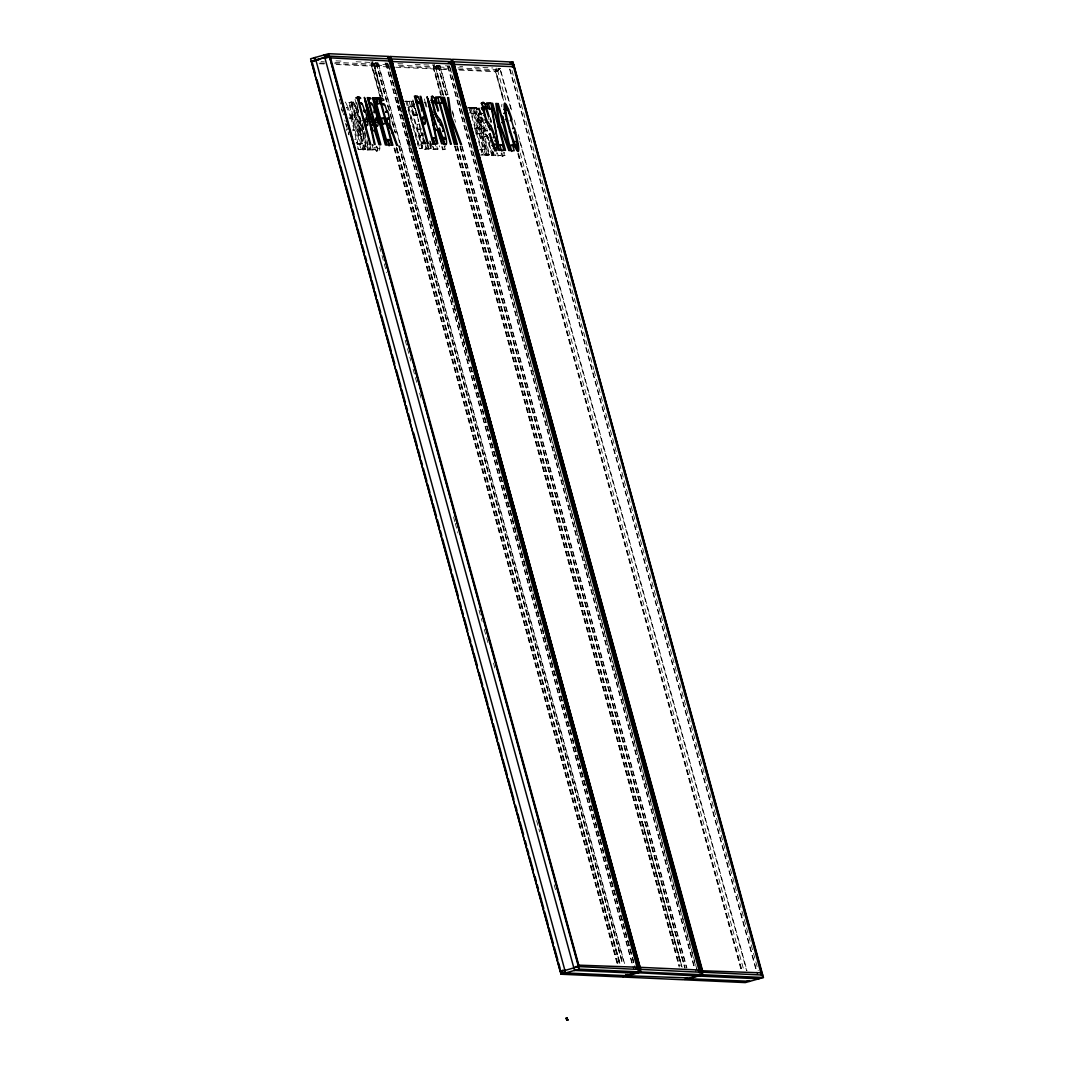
<?xml version="1.0" encoding="UTF-8"?>
<svg xmlns="http://www.w3.org/2000/svg" width="1074" height="1074" viewBox="0 0 1074 1074"><rect width="100%" height="100%" fill="white"/><g stroke="black" fill="none" stroke-linecap="round" stroke-linejoin="round"><path stroke-width="0.75" stroke-dasharray="5 3.75" d="M505.747 99.989L497.826 71.072L499.625 68.454M374.289 63.46L382.841 96.794M459.35 70.105L495.423 71.743L497.826 71.072L499.786 68.4L510.821 108.743M382.747 96.553L374.37 65.97L377.779 62.869L624.169 963.499M443.441 94.78L436.286 68.776L439.696 65.675L447.643 94.727M425.237 143.594L423.626 144.037A11.613 1.678 74.3 0 1 422.163 142.292L419.867 135.713A7.021 1.007 74.3 0 1 418.833 129.35L419.666 125.618A11.935 1.718 74.3 0 0 419.706 123.765M425.787 145.245A15.882 2.296 74.3 0 1 425.801 149.004A21.923 3.168 74.3 0 1 424.525 149.192A13.036 1.879 74.3 0 1 421.545 143.339A14.848 2.135 74.3 0 1 419.128 135.754A16.835 2.43 74.3 0 1 417.732 129.9A12.042 1.732 74.3 0 1 417.195 124.557L418.095 121.255A8.753 1.262 74.3 0 0 418.175 119.63M433.842 66.158L433.507 68.937L440.541 94.646M436.487 65.393L436.406 69.072L451.161 69.743M496.228 68.105L495.423 71.743L503.33 100.661M379.941 96.66L371.591 66.132L375.497 63.312M395.809 67.232L433.507 68.937L438.259 65.608L446.207 94.66M495.423 71.743L500.162 68.414L512.083 111.991M377.149 63.151L376.746 65.138L395.366 133.069M373.027 61.728L371.591 66.132L333.893 64.427M624.544 963.512L378.169 62.883L376.799 65.017L390.023 66.185M499.423 68.776L498.645 69.354L500.162 68.414M439.333 65.715L438.648 67.944L446.287 95.707M375.336 63.071L374.007 65.46L371.591 66.132M437.252 65.876L435.923 68.266L433.507 68.937M438.259 65.608L435.923 68.266L396.575 66.481M376.853 150.951L377.551 150.696L376.638 151.018A14.808 2.135 74.3 0 1 374.141 147.675A12.969 1.866 74.3 0 1 373.739 146.735M478.655 113.978L481.058 113.294M477.044 108.595L478.937 108.044M427.694 148.856L425.291 149.541M374.732 63.124L371.376 64.078L380.223 96.405M374.759 63.245L371.752 64.091L334.135 62.265M387.875 64.695L373.161 64.037L376.168 63.191M373.202 64.158L378.088 62.91M374.37 65.97L376.907 65.581M438.179 65.635L433.668 66.897L396.038 65.071M439.575 65.581L435.077 66.843L449.778 67.501M435.104 66.964L439.991 65.715M448.65 68.843L436.286 68.776M351.252 115.16L352.836 120.932L356.031 119.993L353.668 114.475L351.252 115.16L353.614 120.677L348.701 102.701L351.104 102.03L351.883 102.057L361.482 134.733L359.065 135.405L357.293 131.364L359.709 130.692L361.482 134.733M348.701 102.701L351.883 102.057M363.791 149.823L359.495 125.846L361.911 125.161L366.207 149.152L363.791 149.823L362.905 149.783L357.924 121.966L350.151 102.768L353.547 102.137L362.488 124.235M350.151 102.768L353.547 102.137M346.66 107.588L347.869 107.239A23.977 3.45 74.3 0 1 351.359 117.294A48.948 7.062 74.3 0 1 354.957 130.075A35.429 5.115 74.3 0 1 357.535 142.077A17.56 2.537 74.3 0 1 357.803 149.004M500.054 68.32L495.195 69.689L503.599 100.406M404.455 101.56L411.678 101.104L413.181 106.595L408.751 107.185L420.109 148.709L422.525 148.024L411.167 106.501L408.751 107.185M348.943 117.979L351.359 117.294M406.066 101.627L411.678 101.104M349.6 118.664L350.809 118.328A43.255 6.243 74.3 0 1 353.896 129.323A29.736 4.283 74.3 0 1 356.018 139.177A12.807 1.853 74.3 0 1 356.165 143.54M413.893 103.614A15.184 2.188 74.3 0 0 414.014 104.876A17.426 2.51 74.3 0 0 416.121 114.569L417.061 115.213L413.705 115.24A17.426 2.51 74.3 0 1 411.597 105.561A15.184 2.188 74.3 0 1 412.054 101.292L413.262 100.956M411.597 105.561L414.014 104.876M357.924 121.966L360.34 121.281L365.321 149.111L366.207 149.152M414.645 115.885L414.537 115.522A9.142 1.316 74.3 0 1 413.611 106.796L414.819 106.46M349.466 102.742L355.709 125.577L358.125 124.906M352.836 120.932L355.199 126.45L357.602 125.779L362.475 143.554L356.984 144.091L358.488 149.595L362.327 149.769L364.744 149.085L359.709 130.692M347.895 129.685L347.09 128.692M352.688 129.659L353.896 129.323M352.541 130.746L354.957 130.075M355.709 125.577L357.548 129.873L359.965 129.202M413.705 115.24L416.121 114.569M417.491 116.019A23.641 3.41 74.3 0 0 417.074 114.368L417.477 114.247M414.537 115.522L416.954 114.837A9.142 1.316 74.3 0 1 415.625 108.42M359.495 125.846L362.676 133.686L365.093 133.001M418.095 121.255L418.887 121.026M354.809 139.513L356.018 139.177M466.895 108.058L470.076 107.413L482.938 154.441L480.521 155.126M467.66 108.098L470.076 107.413M475.178 107.655L468.345 108.125L475.178 107.655L488.039 154.669L481.112 155.153L488.039 154.669M473.634 108.367L476.816 107.722L489.677 154.75L487.274 155.421L486.495 155.394L473.634 108.367L476.816 107.722M417.195 124.557L419.598 123.886A12.042 1.732 74.3 0 0 420.135 129.229A16.835 2.43 74.3 0 0 421.532 135.069A14.848 2.135 74.3 0 0 423.948 142.667A13.036 1.879 74.3 0 0 426.942 148.521A21.923 3.168 74.3 0 0 428.217 148.319A15.882 2.296 74.3 0 0 428.204 144.574M356.326 142.412L357.535 142.077M479.286 108.031A28.421 4.095 74.3 0 0 478.897 108.716L476.48 109.387A28.421 4.095 74.3 0 1 477.42 108.541L479.836 107.856M356.984 144.091L362.475 143.554M475.916 113.106L469.848 113.629L475.916 113.106L479.917 127.766L474.05 128.289L479.917 127.766M418.833 129.35L420.041 129.014M417.732 129.9L420.135 129.229M478.843 114.032L482.562 113.414L478.843 114.032A12.311 1.772 74.3 0 0 478.172 115.267A9.317 1.343 74.3 0 0 479.514 121.872L481.676 128.638A9.72 1.396 74.3 0 0 483.501 131.135L487.234 130.518L484.978 130.585L485.717 130.491M478.172 115.267L480.575 114.582A12.311 1.772 74.3 0 1 481.246 113.361M358.488 149.595L364.744 149.085M362.905 149.783L365.321 149.111M374.141 147.675L376.558 146.99A14.808 2.135 74.3 0 0 379.055 150.333L376.638 151.018A20.648 2.98 74.3 0 0 377.404 148.991A13.949 2.014 74.3 0 0 377.189 146.225M362.676 133.686L367.133 149.984L370.315 149.34L369.456 146.198M367.133 149.984L370.315 149.34M419.128 135.754L421.532 135.069M367.254 144.56L368.758 150.051L375.981 149.595L375.202 146.735M419.867 135.713L422.283 135.029A7.021 1.007 74.3 0 1 421.25 128.665M419.934 135.915L422.351 135.243L419.974 136.089M377.404 148.991L379.82 148.319A13.949 2.014 74.3 0 0 379.726 146.601M368.758 150.051L375.981 149.595M478.897 108.716L480.977 120.476C476.856 120.986 479.138 122.96 481.931 121.187A9.317 1.343 74.3 0 1 480.575 114.582M479.648 122.355L482.065 121.671L479.796 122.892M485.059 136.626L487.462 135.955A14.58 2.108 74.3 0 1 484.589 131.82A16.459 2.376 74.3 0 1 481.434 122.168L479.031 122.839A16.459 2.376 74.3 0 0 482.172 132.491A14.58 2.108 74.3 0 0 485.059 136.626L486.321 136.693L484.817 131.189M489.972 121.268L491.167 120.932L490.549 118.502M490.12 122.221L491.422 121.845M422.163 142.292L424.579 141.607M421.545 143.339L423.948 142.667M412.859 99.909L424.861 143.809L427.277 143.124M481.676 128.638L484.092 127.954A9.72 1.396 74.3 0 0 485.918 130.451L483.501 131.135M406.871 100.875L408.375 106.38L410.389 106.474L407.986 107.145L419.343 148.668L422.525 148.024M475.554 133.78L481.421 133.27L485.77 149.138L480.857 149.702M482.172 132.491L484.589 131.82M424.525 149.192L428.217 148.319M476.708 133.834L481.421 133.27M427.103 144.252L428.177 149.071L431.386 148.427L429.613 140.64M428.177 149.071L431.386 148.427M430.338 141.432L432.849 149.286L440.098 148.83L439.239 145.688M432.849 149.286L440.098 148.83M441.723 146.588L442.582 149.729L445.764 149.085L444.904 145.943M442.582 149.729L445.764 149.085M490.549 142.144L489.341 142.48A13.949 2.014 74.3 0 0 489.811 143.822M479.608 149.648L485.77 149.138M486.495 155.394L489.677 154.75M478.923 108.608L491.798 155.636L494.98 154.992M491.798 155.636L496.067 155.032L492.859 155.676L491.046 147.568M497.531 155.891L500.752 155.247L497.531 155.891L496.537 152.763M501.128 152.964L501.988 156.092L505.169 155.448L504.324 152.32M501.988 156.092L505.169 155.448M487.462 135.955L486.321 136.022L487.153 135.982M335.987 60.856L343.197 61.178M356.152 61.768L373.43 62.547M384.948 63.071L387.821 63.205M397.904 63.661L403.663 63.916M415.182 64.44L433.896 65.286M445.415 65.809L449.738 66.011M459.82 66.467L462.693 66.601M474.211 67.125L492.939 67.971M321.059 61.674L324.321 61.822M457.954 67.877L495.584 69.703L503.988 100.419M319.904 63.004L324.831 63.232M334.658 63.675L374.007 65.46L376.343 62.802L395.326 132.209M458.491 69.286L497.826 71.072M319.139 63.755L325.69 64.051M374.49 66.266L389.244 66.937M424.055 102.446L424.821 102.486L426.109 107.185M477.42 108.541L478.642 108.595L480.145 114.086M411.167 106.501L413.181 106.595M468.814 112.783L470.519 112.864L469.016 107.373M424.861 143.809L425.626 143.835L422.632 132.867M371.913 145.084L372.718 145.111M419.343 148.668L420.109 148.709M482.172 154.414L482.938 154.441M423.331 133.78L422.391 133.136A12.056 1.745 74.3 0 1 422.861 134.921M357.602 125.779L353.668 114.475M401.461 111.548L397.286 101.238L396.306 101.184L404.079 120.382M352.567 102.097L360.34 121.281M361.911 125.161L364.032 130.384M351.131 102.822L360.676 126.383L354.272 102.956L355.038 102.997L367.899 150.011M358.635 111.548L355.991 103.037M497.316 152.79L498.336 155.931M432.634 146.185L433.654 149.326L436.259 148.655L434.755 143.151M480.977 120.476L481.434 122.168M511.989 70.548L593.747 369.389M594.177 371L758.217 970.56M509.975 69.139L757.694 974.601M509.6 69.112L757.304 974.588M514.298 120.06L516.057 126.517M518.272 134.586L746.994 970.654M519.655 141.03L746.605 970.641M520.246 153.005L743.973 970.802M518.581 153.783L741.516 968.708M518.192 153.77L741.141 968.681M517.829 153.689L741.114 969.876M503.545 152.28L504.404 155.421M501.907 152.991L502.766 156.133M493.342 151.823L494.201 154.951M480.132 110.206L492.563 155.663M476.051 107.695L488.912 154.71M474.399 108.407L487.274 155.421M472.761 108.326L485.623 155.354M473.5 113.79L477.5 128.45M479.004 133.941L483.354 149.823M476.467 127.618L477.97 133.109M470.761 107.454L472.265 112.945M482.025 148.977L483.528 154.468M469.311 107.387L481.743 152.844M474.695 128.142L476.198 133.632M450.073 67.743L490.066 213.954M490.509 214.907L573.14 517.614M573.529 518.339L696.717 968.654M449.509 66.387L614.65 670.042M615.536 673.264L697.214 971.863M448.073 66.333L695.777 971.795M447.683 66.306L694.516 968.56M448.019 94.74L440.072 65.689L438.823 68.387M452.436 110.89L455.537 122.181M462.156 146.4L686.904 967.942M452.503 112.475L454.262 118.932M461.766 146.373L686.514 967.916M460.33 146.306L685.078 967.849M460.357 147.125L684.997 968.372M445.817 94.646L437.87 65.595L433.278 66.883L441.239 95.989M459.954 146.292L684.259 966.224M457.443 146.051L682.111 967.204M435.494 66.977L443.455 96.083M457.162 146.212L681.628 966.399M434.406 64.4L443.065 96.069M456.786 146.185L681.05 965.956M432.97 64.333L441.629 96.002M455.336 146.131L679.6 965.888M454.96 146.104L679.224 965.875M454.597 146.064L679.211 967.07M444.139 145.916L444.998 149.044M442.501 146.628L443.347 149.756M436.823 146.373L437.682 149.501M433.091 146.588L433.842 149.326M429.667 140.922L430.526 144.064M409.261 101.775L421.76 147.997M405.811 100.835L418.256 146.292M388.426 65.219L428.164 210.477M428.607 212.102L469.66 362.207M470.989 367.039L511.613 515.533M512.056 517.144L553.123 667.249M553.996 670.485L594.62 818.965M595.506 822.201L635.687 969.084M387.727 63.326L428.164 211.148M428.593 212.746L469.915 363.777M470.801 366.999L634.398 964.949M387.593 63.581L428.217 212.075M428.66 213.686L469.727 363.791M470.6 367.026L635.298 969.057M386.157 63.527L633.861 968.99M385.767 63.5L633.485 968.976M398.857 145.124L622.732 963.432M398.884 145.916L622.652 963.955M375.954 62.789L388.318 107.977M391.849 120.892L394.95 132.183M398.924 146.708L622.343 963.418M396.856 148.078L415.813 217.297M396.91 148.199L620.195 964.398M373.577 64.171L382.425 96.512M396.427 147.393L619.711 963.593M372.49 61.594L382.035 96.499M396.199 148.239L619.134 963.15M371.054 61.527L380.599 96.432M394.762 148.172L618.141 964.707M394.373 148.158L617.751 964.694M394.01 148.078L617.295 964.264M372.007 144.547L373.564 150.266M369.671 143.876L371.174 149.38M356.675 102.594L358.394 108.863M362.26 122.973L369.55 149.299M355.051 99.426L367.496 144.883M351.104 102.03L356.031 119.993M357.548 129.873L359.065 135.405M357.293 131.364L362.327 149.769M355.199 126.45L360.058 144.238M359.401 143.419L360.904 148.91M339.263 99.211L343.653 115.28M345.855 123.322L348.929 134.559M379.699 247.033L386.721 272.742M405.193 340.216L410.899 361.106M413.101 369.134L417.491 385.204M419.692 393.232L421.451 399.662M453.537 516.956L454.852 521.776M455.295 523.374L457.927 533.013M479.031 610.139L482.105 621.39M484.307 629.418L488.697 645.487M493.53 663.155L495.289 669.585M536.611 820.617L539.685 831.867M554.184 884.882L555.943 891.313M642.99 824.214L681.681 965.808M581.074 821.409L620.208 964.613M492.59 151.045L493.651 155.717M427.908 144.44L428.969 149.111M425.801 102.205L426.902 107.064M424.418 98.942L426.23 107.038M486.697 128.115L487.421 131.364M429.506 143.58L430.593 148.4M407.368 133.847L409.946 148.252L409.06 148.212L404.965 125.296M490.482 117.482L491.301 122.342M425.653 143.204A11.613 1.678 74.3 0 1 424.874 142.157M423.612 138.331A12.056 1.745 74.3 0 1 424.163 142.345A12.821 1.853 74.3 0 1 423.626 144.037M412.054 101.292A14.472 2.081 74.3 0 1 413.611 102.822M414.134 103.802A14.472 2.081 74.3 0 1 414.698 105.01M413.611 106.796A10.378 1.49 74.3 0 1 414.819 108.098M415.128 108.716A7.411 1.074 74.3 0 1 416.121 111.253M416.457 112.26A7.411 1.074 74.3 0 1 417.074 114.368M425.371 142.56A20.299 2.927 74.3 0 1 425.653 144.131M489.1 119.885A9.317 1.343 74.3 0 1 488.643 117.616M346.459 126.423A43.242 6.243 74.3 0 1 345.774 123.872M345.116 121.335A43.242 6.243 74.3 0 1 344.794 120.073M379.82 148.319A20.648 2.98 74.3 0 1 379.055 150.333M376.558 146.99A12.969 1.866 74.3 0 1 376.142 146.064M350.809 118.328A18.271 2.631 74.3 0 0 348.151 110.703A12.297 1.772 74.3 0 0 346.459 107.293M345.264 102.003A17.224 2.484 74.3 0 1 347.869 107.239M373.309 145.702A12.969 1.866 74.3 0 1 372.879 144.587M341.868 110.783A23.977 3.45 74.3 0 1 341.586 109.212M346.741 130.478A48.934 7.062 74.3 0 1 346.352 129.122M349.037 134.935A29.736 4.283 74.3 0 1 348.486 133.257M343.599 114.811A18.271 2.631 74.3 0 1 343.371 113.575M488.576 140.13A20.205 2.913 74.3 0 1 487.126 135.217M481.796 115.012A13.774 1.987 74.3 0 1 481.233 112.824M483.354 120.261A14.217 2.054 74.3 0 1 482.548 117.684M485.904 126.45A13.398 1.933 74.3 0 1 485.26 125.175M484.562 123.577A13.398 1.933 74.3 0 1 484.199 122.664M488.737 137.928A19.198 2.766 74.3 0 1 488.388 136.854M501.719 106.809A17.224 2.484 74.3 0 1 502.001 104.205M376.048 62.789L374.96 63.675L376.155 62.789M437.964 65.595L436.876 66.481L438.058 65.595M499.88 68.4L498.779 69.286L499.974 68.4"/><path stroke-width="1.5" d="M637.795 970.023L388.493 58.694M640.453 969.204L391.58 59.486M699.711 972.829L450.409 61.5M761.627 975.635L513.52 66.655L511.64 63.769M578.242 967.325L578.577 964.533L330.685 58.372L328.926 55.996M702.06 972.937L702.409 970.144L453.497 62.305M699.349 971.03L699.51 970.023L640.493 967.338L639.527 968.318M637.446 968.224L637.594 967.218L578.094 965.137M637.07 971.661L635.003 973.178L574.536 970.426L324.093 54.989L327.127 55.069M698.986 974.467L696.919 975.984L636.278 972.641M760.875 974.266L761.426 972.829L701.926 970.748M437.95 111.038L438.541 110.461A17.426 2.51 74.3 0 0 435.332 100.728A15.184 2.188 74.3 0 0 432.513 96.311L431.305 96.647M491.905 145.312L495.45 144.238A16.835 2.43 74.3 0 1 494.322 144.641A11.196 1.611 74.3 0 1 492.187 140.372A19.198 2.766 74.3 0 1 490.147 133.968L489.543 134.545A20.205 2.913 74.3 0 0 491.758 141.808A13.949 2.014 74.3 0 0 494.456 148.4A20.648 2.98 74.3 0 0 496.363 150.535L495.154 150.87M639.057 971.755L636.452 973.232M700.973 974.561L698.355 976.038L698.019 974.83M313.662 61.567L316.065 60.063M313.689 58.358L315.165 57.499L565.609 972.937L626.075 975.675L625.739 974.467M760.311 977.931L758.835 978.79L698.355 976.038M576.295 966.385L574.026 967.875M699.322 972.467L700.114 971.997M576.376 969.594L574.536 970.426M315.514 60.104L318.709 60.063M567.542 1019.763L567.394 1020.152A38.382 36.234 82.4 0 0 567.059 1019.145L567.099 1020.206A32.918 2.417 -26 0 1 567.206 1020.193A38.53 2.819 -26 0 0 567.327 1020.125L566.267 1018.313L567.126 1018.179A38.53 2.86 -26.5 0 1 567.072 1018.098L567.126 1018.179A29.387 23.534 71.1 0 1 567.367 1019.172L566.75 1019.803M566.562 1019.132L567.314 1019.172A32.784 30.945 82.4 0 0 567.099 1018.259C564.709 1017.803 569.475 1019.119 566.803 1020.287A38.382 38.288 32.3 0 1 566.602 1019.28A38.382 38.302 27.5 0 1 566.32 1018.3L566.75 1018.192A38.382 36.127 82.3 0 1 566.965 1019.172L567.179 1019.454M567.193 1018.676L566.387 1018.394L567.112 1018.179L566.629 1019.36M567.663 1020.139L566.79 1020.206L567.005 1018.837M421.948 110.166L422.753 109.937A19.251 2.779 74.3 0 0 420.578 102.795A11.613 1.678 74.3 0 0 418.122 97.17A13.506 1.947 74.3 0 0 417.209 96.324L415.477 96.19L416.967 101.641L418.283 101.708A12.875 1.853 74.3 0 1 419.639 103.01A8.324 1.195 74.3 0 1 421.813 109.28L421.411 109.387M328.684 53.7L310.587 58.788L561.017 974.225L621.497 976.964L639.594 971.889L389.15 56.439L328.684 53.7L579.114 969.137L639.594 971.889M311.245 61.231L329.356 56.143L389.822 58.882M387.593 57.352L390.6 56.506L451.067 59.245L701.51 974.695L683.4 979.77L622.933 977.031L641.03 971.943L701.51 974.695M391.392 61.513L451.604 63.849L451.026 63.312M448.382 62.641L451.738 61.688L391.258 58.949M448.771 62.654L451.765 61.809L700.423 972.104M450.167 62.601L453.174 61.755L513.654 64.494M450.207 62.722L453.59 61.889L702.624 972.212M453.295 64.319L513.52 66.655L512.942 66.118M355.682 97.909L359.32 97.278A28.421 4.095 74.3 0 1 360.757 98.244L358.34 98.915A28.421 4.095 74.3 0 0 358.058 98.607M358.112 97.613L359.32 97.278M368.315 98.083L369.523 97.747A28.421 4.095 74.3 0 1 370.946 98.701L368.543 99.385A28.421 4.095 74.3 0 0 367.751 98.633M359.293 103.238L360.904 102.782A12.311 1.772 74.3 0 1 362.274 104.111A9.317 1.343 74.3 0 1 364.556 110.756L363.75 110.984M373.228 98.701L378.598 98.15L380.102 103.654L376.45 103.48L380.451 118.14L383.915 118.301L385.418 123.792L381.955 123.631L386.304 139.513L390.05 139.687L391.554 145.178L387.043 144.977L374.182 97.949L378.598 98.15M381.995 98.311L379.578 98.983A18.862 2.725 74.3 0 1 381.458 100.849L383.874 100.177A18.862 2.725 74.3 0 0 381.995 98.311L380.33 98.231L381.834 103.722L383.552 103.802A10.847 1.571 74.3 0 1 384.693 104.984A7.424 1.074 74.3 0 1 386.882 111.078M361.468 104.326L362.274 104.111M509.975 62.896L512.983 62.05L763.413 977.501L745.316 982.589L684.85 979.837L702.946 974.749L763.413 977.501M369.496 103.695L371.107 103.238A12.311 1.772 74.3 0 1 372.477 104.567A9.317 1.343 74.3 0 1 374.745 111.213L374.343 111.334M371.671 104.796L372.477 104.567M512.311 67.004L513.52 66.655M381.941 104.259L383.552 103.802M363.522 110.555L365.133 110.098L364.422 111.884M383.888 105.212L384.693 104.984M415.396 96.835L417.209 96.324M364.784 112.018L365.59 111.79A16.459 2.376 74.3 0 1 367.711 121.402A14.58 2.108 74.3 0 1 367.053 125.376L365.845 125.712M415.061 97.116A13.506 1.947 74.3 0 1 415.705 97.841L418.122 97.17M374.128 110.904L375.457 111.025L374.37 111.817M374.222 112.461L374.88 111.696M374.182 112.703L375.793 112.26A16.459 2.376 74.3 0 1 377.914 121.859A14.58 2.108 74.3 0 1 377.256 125.833L376.048 126.182M415.866 102.379L418.283 101.708M385.969 111.28L387.647 111.092L386.116 111.817M386.157 111.589L387.11 111.924M386.237 111.871L387.043 111.642M385.902 112.26L387.795 111.656A15.197 2.188 74.3 0 1 389.419 118.543A12.848 1.853 74.3 0 1 389.54 124.289A15.412 2.229 74.3 0 1 390.627 126.504A33.052 4.766 74.3 0 1 392.923 132.545L397.501 145.446L396.642 145.406L390.318 127.913A9.048 1.302 74.3 0 0 388.211 124.517L386.009 118.999L387.727 119.08A10.847 1.571 74.3 0 0 388.251 117.965L387.446 118.194M418.028 103.466L420.578 102.795M434.822 97.815L440.447 97.278L441.951 102.782L437.521 103.359L441.951 102.782M430.647 100.218L431.855 99.882A14.472 2.081 74.3 0 1 432.513 96.311M363.187 120.556L365.603 119.885A9.72 1.396 74.3 0 0 366.086 117.496M431.292 98.164A15.184 2.188 74.3 0 1 432.929 101.399L435.332 100.728M375.484 118.18L376.289 117.952A9.72 1.396 74.3 0 1 375.806 120.342L374.598 120.677M437.843 110.662A9.142 1.316 74.3 0 0 433.963 101.815L431.547 102.486A10.378 1.49 74.3 0 0 431.224 102.607M365.388 125.322A14.58 2.108 74.3 0 0 365.308 122.074L367.711 121.402M378.048 118.825L380.451 118.14M432.661 103.869L433.466 103.641A10.378 1.49 74.3 0 1 433.963 101.815M436.742 103.332L439.159 102.648L450.516 144.185L451.295 144.211L439.924 102.688M379.203 118.865L383.915 118.301M386.116 119.523L389.419 118.543M375.43 126.329A14.58 2.108 74.3 0 0 375.497 122.543L377.914 121.859M421.424 111.011L422.055 110.166M370.342 125.712L372.759 125.027L365.079 99.05L379.807 144.654L379.015 144.614L374.517 130.531L372.235 130.437L370.986 124.946L372.759 125.027M433.399 109.588L434.608 109.253A7.411 1.074 74.3 0 1 433.466 103.641M387.002 124.866L389.54 124.289M433.721 112.179L435.332 111.736A4.752 0.685 74.3 0 0 436.151 114.032A8.753 1.262 74.3 0 0 437.387 116.22L440.139 119.697A12.042 1.732 74.3 0 1 442.542 125.121A16.835 2.43 74.3 0 1 444.354 130.974A14.848 2.135 74.3 0 1 446.086 138.546A13.036 1.879 74.3 0 1 446.26 144.278L445.052 144.614M372.691 130.236L371.483 130.572A13.304 1.92 74.3 0 1 371.309 128.92M423.21 116.999L424.418 116.663A21.305 3.074 74.3 0 0 422.753 109.937M389.419 126.839L390.627 126.504M422.324 117.522L423.532 117.187A11.639 1.678 74.3 0 1 422.968 118.811L421.76 119.147M434.232 114.569L436.151 114.032M389.11 128.249L390.318 127.913M481.273 103.131L482.468 102.782A19.466 2.806 74.3 0 1 483.756 102.715A16.137 2.323 74.3 0 1 485.797 106.38A16.137 2.323 74.3 0 1 489.14 116.435L488.536 117.012A10.753 1.544 74.3 0 0 486.374 110.461A10.055 1.45 74.3 0 0 484.562 107.776L482.145 108.461A11.787 1.705 74.3 0 0 481.689 109.092M481.34 103.386L483.756 102.715M435.776 116.677L437.387 116.22M485.649 103.789L490.939 103.252L498.47 144.601L502.404 144.775L503.907 150.279L501.491 150.951L499.987 145.46L497.369 145.339M422.592 124.624A19.265 2.779 74.3 0 0 422.874 123.242L425.277 122.557A11.653 1.678 74.3 0 0 424.418 116.663M481.635 103.762A16.137 2.323 74.3 0 1 483.394 107.064L485.797 106.38M391.715 132.894L392.923 132.545M423.223 124.638L424.431 124.302A19.265 2.779 74.3 0 0 425.277 122.557M440.139 119.697L437.722 120.369A12.042 1.732 74.3 0 1 438.461 121.698M481.568 108.393L482.776 108.058A12.472 1.799 74.3 0 1 482.468 102.782M482.427 109.723L484.038 109.266A11.787 1.705 74.3 0 1 484.562 107.776M432.997 124.866L435.413 124.195L427.855 98.647L442.448 143.809L441.656 143.782L437.172 129.699L434.889 129.605L433.641 124.114L435.413 124.195M449.375 121.12L451.792 120.436L460.679 144.641L461.565 144.681L451.255 116.61L448.596 97.653L447.616 97.613L450.879 120.892L444.475 97.465L443.71 97.425L456.571 144.453L457.336 144.493L452.879 128.195L451.792 120.436M439.897 124.785L441.105 124.45A7.021 1.007 74.3 0 1 443.562 130.88L443.159 130.988M385.136 140.251L390.05 139.687M440.931 125.577L442.542 125.121M503.8 109.441L506.216 108.769L504.713 103.279A17.224 2.484 74.3 0 0 504.458 109.226A23.977 3.45 74.3 0 0 506.445 119.214A48.948 7.062 74.3 0 0 509.841 131.968A35.429 5.115 74.3 0 0 513.842 144.037A17.56 2.537 74.3 0 0 517.896 151.488L516.393 145.983A12.807 1.853 74.3 0 1 513.802 141.204A29.736 4.283 74.3 0 1 510.499 131.297A43.255 6.243 74.3 0 1 507.586 120.315A18.271 2.631 74.3 0 1 506.082 112.743A12.297 1.772 74.3 0 1 506.216 108.769M505.29 109.118L506.498 108.783L504.995 103.292A17.224 2.484 74.3 0 1 508.485 109.4A23.977 3.45 74.3 0 1 512.043 119.469L510.835 119.805M483.998 115.562L485.206 115.213A7.169 1.034 74.3 0 1 484.038 109.266M506.136 110.085L508.552 109.414M434.755 130.384L437.172 129.699M503.666 113.428L506.082 112.743M443.146 131.337L444.354 130.974M442.864 131.471L443.616 131.082M484.71 119.926L486.522 119.429A6.431 0.926 74.3 0 0 487.65 121.711L490.724 125.658A13.304 1.92 74.3 0 1 494.255 134.532L493.449 134.76M485.408 122.329L487.65 121.711M435.279 138.063L432.862 138.734L434.366 144.238L436.782 143.554L435.279 138.063L432.204 137.915L420.847 96.391L420.082 96.365L432.943 143.379L437.776 143.607L427.116 96.673L436.984 143.567M440.434 137.969L442.85 137.284A12.821 1.853 74.3 0 0 444.327 139.07A11.613 1.678 74.3 0 0 444.864 137.405L444.059 137.633M505.236 119.55L506.445 119.214M506.378 120.65L507.586 120.315M490.724 125.658L488.321 126.343A13.304 1.92 74.3 0 1 488.845 127.309M501.692 122.57L504.109 121.886L502.525 116.113L503.156 121.55L498.242 103.574L497.477 103.547L510.338 150.561L514.178 150.736L512.674 145.245L509.6 145.097L504.109 121.886M446.086 138.546L441.911 139.754A11.613 1.678 74.3 0 0 442.407 139.056M510.284 120.825L511.479 120.489A43.242 6.243 74.3 0 1 513.681 128.101L512.714 128.37M497.571 126.974L499.987 126.302L508.875 150.494L509.761 150.535L499.45 122.463L496.779 103.507L495.812 103.466L499.074 126.745L492.671 103.319L491.905 103.292L504.767 150.306L505.532 150.347L501.075 134.049L499.987 126.302M443.643 144.292L444.851 143.956A21.923 3.168 74.3 0 0 446.26 144.278M488.938 134.304L490.147 133.968M512.728 128.652L514.54 128.142A48.934 7.062 74.3 0 1 515.627 132.236A35.429 5.115 74.3 0 1 518.218 144.238A17.56 2.537 74.3 0 1 518.205 151.501L516.675 145.997A12.807 1.853 74.3 0 0 516.688 141.338A29.736 4.283 74.3 0 0 514.58 131.484L514.097 131.619M509.291 131.646L510.499 131.297M493.369 137.136L494.174 136.908A7.115 1.02 74.3 0 0 491.744 130.504L488.63 126.276A13.398 1.933 74.3 0 1 486.616 121.993A14.217 2.054 74.3 0 1 484.213 114.341A13.774 1.987 74.3 0 1 482.776 108.058M493.315 137.338L494.926 136.881A17.13 2.47 74.3 0 1 495.866 140.546A12.969 1.866 74.3 0 1 497.074 147.339A14.808 2.135 74.3 0 1 496.363 150.535M493.543 137.781L494.215 137.056M513.828 132.746L515.627 132.236M489.771 141.056L492.187 140.372M494.658 140.882L495.866 140.546M512.593 141.553L513.802 141.204M499.987 145.46L502.404 144.775M515.493 141.674L516.688 141.338M494.617 150.615A14.808 2.135 74.3 0 0 494.658 148.011L497.074 147.339M493.248 148.736L494.456 148.4M512.634 144.386L513.842 144.037M512.674 145.245L510.257 145.916L511.761 151.421M515.802 144.923L518.218 144.238M513.976 146.668L516.675 145.997M560.346 971.782L578.416 966.573L638.923 969.446M561.017 974.225L579.114 969.137M639.285 967.687L640.493 967.338M698.301 970.359L699.51 970.023M566.441 1018.971L567.341 1019.253L567.032 1018.649M566.79 1019.964L567.26 1019.119L566.79 1020.219M566.803 1020.273L566.803 1018.165L566.777 1019.938M567.287 1019.186A29.387 23.453 71.1 0 1 567.542 1020.166L567.059 1019.911M565.609 972.937L563.112 972.883M687.83 977.89L625.028 975.689M746.873 981.22L749.907 981.3L687.763 978.696M626.075 975.675L624.048 975.81M687.991 978.481L685.95 978.615M324.764 57.432L325.825 57.365M567.206 1019.575L567.085 1019.105A32.784 32.717 27.5 0 0 566.79 1018.259L567.555 1020.139L566.683 1019.588M564.897 970.372L562.266 970.319M432.137 102.057L432.903 102.057M327.677 57.62L324.804 57.553L326.187 57.862M512.983 62.05L452.503 59.312L702.946 974.749M324.093 54.989L326.979 55.123M389.862 59.003L638.506 969.298M391.298 59.07L640.722 969.406M513.681 64.615L762.339 974.91M440.447 97.278L435.641 97.063L437.145 102.567L439.159 102.648M369.523 97.747L368.301 97.68L369.805 103.185L371.107 103.238M490.939 103.252L486.616 103.05L488.12 108.541L491.543 108.702L499.101 150.051L503.907 150.279M481.34 107.924L482.105 107.964M360.904 102.782L359.602 102.715L358.098 97.224M422.968 118.811L421.652 118.744L423.156 124.248L424.431 124.302M365.603 119.885L364.274 119.818L365.778 125.322L367.053 125.376M375.806 120.342L374.477 120.288L375.981 125.779L377.256 125.833M431.815 144.117L434.366 144.238M640.332 969.379L700.839 972.252M702.248 972.198L762.755 975.058M560.319 971.661L311.285 61.352L329.382 56.264L578.805 966.6M566.253 1018.327L567.139 1018.246M391.204 60.6L392.601 61.178M329.288 57.795L389.701 61.043L389.11 60.506M453.738 63.554L454.503 63.984M562.36 972.507L560.722 970.493M441.105 124.45L438.192 120.556A11.935 1.718 74.3 0 1 435.883 115.656A12.203 1.759 74.3 0 1 433.815 109.105A13.358 1.933 74.3 0 1 431.855 99.882M497.705 145.822L499.222 150.535M433.493 124.248L435.507 130.478M432.513 137.647L434.54 143.929M371.295 126.464L372.826 131.176M431.748 137.606L433.762 143.889M488.522 103.923L490.026 109.414M438.031 97.962L439.534 103.453M390.6 56.506L641.03 971.943M627.189 974.521L627.511 975.742M376.867 98.862L377.726 102.003M388.009 139.62L389.298 144.319M387.633 140.358L389.137 145.863M376.182 98.835L377.686 104.326M381.498 118.972L383.002 124.477M312.574 63.46L315.219 73.099M316.978 79.53L320.495 92.377M321.368 95.586L325.771 111.656M326.644 114.878L330.161 127.725M331.034 130.934L335.437 147.004M336.31 150.212L339.827 163.073M340.713 166.282L345.103 182.352M345.989 185.56L351.695 206.45M352.581 209.672L353.896 214.491M355.655 220.908L356.971 225.728M357.857 228.95L361.374 241.798M362.247 245.006L364.448 253.048M365.321 256.256L366.637 261.076M367.523 264.298L371.04 277.146M371.913 280.354L374.114 288.396M374.987 291.604L376.316 296.424M377.189 299.633L380.706 312.494M381.592 315.702L385.982 331.772M386.855 334.981L391.258 351.05M392.131 354.272L394.776 363.911M396.534 370.329L400.924 386.398M401.81 389.607L405.328 402.468M406.2 405.677L407.516 410.496M408.402 413.718L410.59 421.746M413.678 432.997L417.195 445.844M418.068 449.066L420.27 457.094M421.142 460.303L422.458 465.123M423.344 468.345L426.861 481.192M427.734 484.401L429.936 492.442M430.808 495.651L432.137 500.471M433.01 503.693L436.527 516.54M437.413 519.749L439.602 527.79M440.488 530.999L441.803 535.819M442.676 539.041L451.469 571.167M452.355 574.375L458.061 595.264M459.82 601.695L461.149 606.515M462.021 609.723L463.337 614.543M464.223 617.765L467.74 630.613M469.499 637.043L470.815 641.863M471.687 645.071L473.016 649.891M473.889 653.113L477.406 665.961M479.165 672.391L482.682 685.239M483.555 688.461L487.958 704.517M488.831 707.739L492.348 720.587M493.234 723.795L497.624 739.865M498.497 743.087L502.014 755.935M502.901 759.143L507.29 775.213M508.177 778.435L513.882 799.311M515.641 805.742L516.97 810.561M517.843 813.77L519.158 818.589M520.044 821.811L523.562 834.659M525.32 841.09L526.636 845.909M527.509 849.118L528.838 853.937M529.71 857.159L533.228 870.007M534.986 876.438L536.302 881.257M537.188 884.466L538.504 889.285M539.376 892.507L543.78 908.564M544.652 911.786L548.17 924.633M549.056 927.855L553.446 943.912M554.318 947.134L557.836 959.981M558.722 963.19L560.037 968.023M493.584 144.131L494.644 148.803M433.117 137.767L434.567 144.238M492.738 143.648L493.825 148.521M567.609 1019.991A32.918 2.443 -26.5 0 1 567.703 1020.018M421.733 120.127A11.935 1.718 74.3 0 1 422.122 123.094M489.207 108.89A28.421 4.095 74.3 0 1 490.026 108.326M416.229 102.433A12.875 1.853 74.3 0 1 416.443 102.594M422.257 118.543A11.653 1.678 74.3 0 1 422.874 123.242M415.705 97.841A11.613 1.678 74.3 0 1 417.732 102.258M443.669 139.231A13.036 1.879 74.3 0 1 444.126 143.956M432.929 101.399A17.426 2.51 74.3 0 1 433.48 102.849M442.85 137.284A12.056 1.745 74.3 0 1 439.548 127.994L438.944 128.571A20.299 2.927 74.3 0 0 442.313 138.976A15.882 2.296 74.3 0 0 444.851 143.956M435.332 111.736A23.641 3.41 74.3 0 1 434.608 109.253M363.737 119.657A9.72 1.396 74.3 0 1 363.576 120.476M364.784 119.147A16.459 2.376 74.3 0 1 365.308 122.074M374.974 119.603A16.459 2.376 74.3 0 1 375.497 122.543M387.298 125.269A15.412 2.229 74.3 0 0 387.137 124.96A12.848 1.853 74.3 0 0 387.002 119.227A15.197 2.188 74.3 0 0 386.788 118.153M493.033 144.909A16.835 2.43 74.3 0 1 492.402 145.621M494.228 144.963A12.969 1.866 74.3 0 1 494.658 148.011M489.422 128.531A13.304 1.92 74.3 0 1 490.012 129.967M482.145 108.461A10.055 1.45 74.3 0 1 482.897 109.105M483.394 107.064A16.137 2.323 74.3 0 1 483.958 108.514M486.522 119.429A7.129 1.034 74.3 0 1 485.206 115.213M506.552 108.783A12.297 1.772 74.3 0 1 508.901 112.877M508.834 112.864A18.271 2.631 74.3 0 1 511.479 120.489M442.273 97.372L441.495 97.331L454.369 144.359L455.134 144.386L442.273 97.372M357.803 97.21L357.038 97.17L369.899 144.198L370.678 144.238L357.803 97.21M364.422 97.506L374.329 144.399L375.135 144.44L364.422 97.506M368.006 97.667L367.241 97.64L380.102 144.668L380.867 144.695L368.006 97.667M373.296 97.909L372.53 97.882L385.391 144.896L386.17 144.936L373.296 97.909M380.048 98.217L379.27 98.19L392.144 145.205L392.909 145.245L380.048 98.217M428.043 143.164L427.277 143.124L414.416 96.096L415.195 96.163L428.043 143.164M566.038 1018.327A38.53 0.738 -4.6 0 0 565.985 1018.34"/></g></svg>
